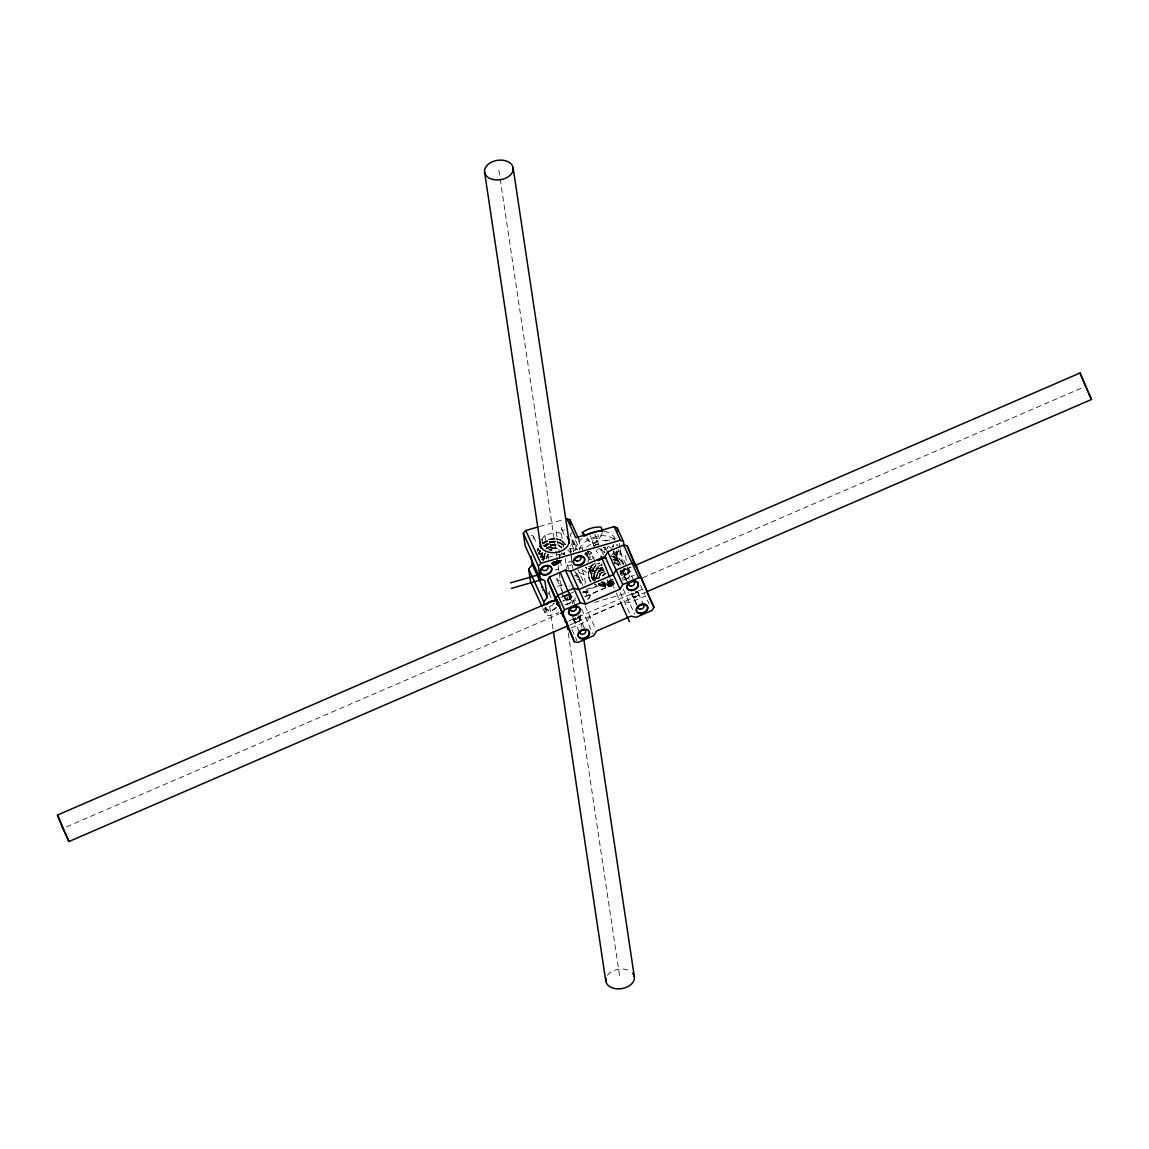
<?xml version="1.0" encoding="UTF-8"?>
<svg xmlns="http://www.w3.org/2000/svg" width="1149" height="1149" viewBox="0 0 1149 1149"><rect width="100%" height="100%" fill="white"/><g stroke="black" fill="none" stroke-linecap="round" stroke-linejoin="round"><path stroke-width="0.75" stroke-dasharray="5 3.75" d="M564.461 552.784L564.145 554.048M540.906 557.05L542.113 552.827M620.647 574.543A13.63 10.126 -24.6 0 0 620.561 570.163A13.774 10.226 -24.6 0 1 620.647 574.629L621.638 571.039M564.331 553.732L564.346 553.445M621.552 571.699L620.747 574.471A15.44 11.433 -24.6 0 0 621.724 570.191A15.296 11.318 -24.6 0 1 620.719 574.629L620.747 574.112M620.589 574.715L620.79 573.696M569.775 599.649L569.76 598.572M628.058 574.414L628.058 573.452M577.574 618.65L577.617 617.846M599.275 576.999L599.132 577.444A9.767 7.354 -24.7 0 1 603.685 569.961M596.762 575.635L598.873 570.924L602.765 567.218M594.378 573.811L595.168 571.671M591.994 571.987L592.625 570.22M592.41 570.809L592.166 571.541L593.056 569.301L592.697 570.091M541.308 555.01L542.069 552.913A10.6 7.684 -21 0 0 543.52 559.965M635.828 593.516L635.9 592.64M548.317 554.479A7.282 5.285 -19.1 0 0 546.335 558.787L548.288 554.278M541.481 554.507L541.725 553.516L542.644 559.678M597.523 573.566L597.882 572.662L597.107 574.615M594.55 573.236L597.437 567.721L602.291 563.786M537.172 549.61L537.517 548.777M539.14 552.497L539.929 550.515M543.836 556.331L545.301 553.1M599.433 576.554L601.028 573.179L604.345 570.005M599.275 578.622A14.793 10.657 -24.7 0 1 591.318 565.768L590.327 570.22L591.003 573.322L586.952 564.475M594.765 572.662L595.57 570.651M586.292 538.666L589.38 541.739L592.022 539.484A4.337 3.117 -24.7 0 1 596.518 538.192L599.606 538.78L602.852 531.24M546.68 556.992L548.446 554.45M591.318 565.768L588.432 573.236L589.394 579.34M586.995 555.829L588.676 552.87L590.543 556.963L586.363 564.374M602.794 576.066L605.279 573.236M541.423 540.102A14.434 9.81 -8.5 0 1 542.055 539.125L544.841 535.305L556.217 532.016L561.459 533.524A14.434 9.81 -8.5 0 1 564.461 534.745M567.549 597.308L567.304 597.796A4.51 2.873 6.4 0 0 567.62 598.945M571.886 532.49L570.062 534.658L577.358 549.682M622.011 579.01L624.438 576.109L623.404 569.229M569.358 594.579A3.102 2.241 -24.7 0 1 569.703 598.399L570.766 595.742M626.894 574.988L626.033 574.213A3.102 2.241 -24.7 0 1 623.39 571.441A3.102 2.241 -24.7 0 1 627.943 569.487A3.102 2.241 -24.7 0 1 627.986 573.193L628.805 572.461A3.605 2.6 -24.7 0 0 627.684 568.683M543.175 546.062L549.323 542.472L555.297 541.682M569.717 598.385L570.522 597.652A3.605 2.6 -24.7 0 0 570.177 594.177M628 573.193L629.02 570.478L633.803 580.877M603.383 554.565L601.013 549.308L603.886 547.24L605.135 549.969M613.379 583.146L606.758 585.056L602.047 582.27M542.874 542.615L548.633 539.743L552.037 549.366M613.149 579.627L607.448 582.27L601.746 582.945M614.844 583.06L610.363 585.186M548.992 549.639L551.348 548.533M613.121 583.189C611.354 586.335 596.274 584.525 602.392 585.128L600.597 584.697M556.662 561.804L555.384 562.421M556.303 562.881L553.976 563.8M557.05 563.398L556.073 563.872M612.302 582.715L608.812 584.051L609.659 585.846L607.045 579.469M554.55 563.57L556.848 562.565M573.624 591.922L560.899 597.423L572.303 592.611M619.713 571.987L630.844 567.189M621.236 571.455L630.772 567.333M562.708 601.028L567.491 598.959A3.102 2.241 -24.7 0 1 564.805 597.466A3.102 2.241 -24.7 0 1 566.759 594.593M568.295 597.006L568.913 597.221A4.51 2.959 -37.4 0 1 569.66 598.011L573.911 596.187M583.635 591.994L613.523 579.067M621.437 575.649L625.774 573.768A3.102 2.241 -24.7 0 1 623.246 571.125A3.102 2.241 -24.7 0 1 627.785 569.157A3.102 2.241 -24.7 0 1 627.871 572.863L632.036 571.053M608.826 584.037L614.112 581.739M565.811 604.805L575.548 600.597M585.301 596.388L614.959 583.563M622.902 580.13L634.033 575.319M584.812 596.848L614.342 584.094M66.47 826.878L558.859 614.026M642.837 577.717L1082.53 387.644M568.784 621.063L575.347 618.219A3.102 2.241 -24.7 0 0 575.046 621.753A3.102 2.241 -24.7 0 0 579.455 620.747A3.102 2.241 -24.7 0 0 578.837 617.43M578.378 616.912L633.63 593.028M636.919 591.606L635.727 592.123A3.102 2.241 -24.7 0 1 638.269 594.722A3.102 2.241 -24.7 0 1 633.817 596.776A3.102 2.241 -24.7 0 1 633.472 593.171M637.508 591.347L643.483 588.776M569.531 625.142L645.451 592.309M571.197 627.957L587.096 621.078L589.882 616.467L624.324 601.588L629.48 602.751L645.379 595.886L649.084 603.972M555.039 561.689L553.574 562.278M551.463 563.498L554.077 562.938M582.945 591.994L587.412 591.721L589.925 594.105A5.989 4.309 -24.7 0 1 586.694 600.281M573.566 551.563A21.659 15.598 -24.7 0 1 573.322 550.658L582.543 547.585L582.744 550.242M539.499 526.544L563.513 519.607M559.836 556.116L558.989 554.292L547.628 557.581L548.245 561.775M552.339 562.651L560.453 560.31L561.746 568.913M555.197 569.947L558.629 568.956M557.567 586.292L562.45 584.884M586.32 589.322L613.509 581.466M542.73 608.123L545.588 614.356L548.648 615.663L558.816 612.733M594.392 602.449L628.273 592.654M582.916 592.094L586.162 592.855L583.39 586.823M549.366 539.527L550.098 539.341M553.516 563.254L554.364 562.996L554.206 565.322M554.651 565.236A9.939 7.196 -20.9 0 0 559.678 562.622A9.853 7.095 -24.7 0 1 554.694 565.193L553.717 562.378L554.033 564.59L552.884 564.848M605.121 541.064L614.456 538.766L615.031 540.044M552.252 548.26L559.419 548.849M607.361 584.396L608.08 584.238M551.391 545.186L555.542 544.784L559.98 545.99M550.831 539.183L551.563 539.053M606.643 584.525L604.475 584.769M625.932 574.083L623.332 572.949L628.101 583.333M567.692 594.622A3.102 2.241 -24.7 0 0 564.92 597.48A3.102 2.241 -24.7 0 0 567.663 599.275L566.543 599.376A3.605 2.6 -24.7 0 1 564.303 597.48A3.605 2.6 -24.7 0 1 566.084 594.536M552.296 538.953L553.028 538.881M625.946 574.083L624.826 574.184A3.605 2.6 -24.7 0 1 622.614 571.699A3.605 2.6 -24.7 0 1 625.774 568.741M567.663 599.275L565.078 598.212L567.793 604.115M553.761 538.838L554.479 538.824M602.363 584.755L601.3 584.525M587.326 556.662L590.543 556.963M556.576 538.982L557.911 539.226M605.279 586.191L604.058 585.918M556.935 541.94L561.157 543.477L563.9 545.876A14.607 10.571 -22.1 0 0 549.825 542.357M610.952 556.044L619.167 558.759L623.605 563.9M612.158 556.346L615.017 557.078M598.931 584.123L600.941 584.582L598.313 583.922M634.636 594.033L633.975 593.573M576.281 619.21L576.195 619.167A3.102 2.241 -24.7 0 1 572.949 617.573M602.493 585.258L604.403 586.004L603.484 585.717M558.543 539.398L559.692 539.771M559.175 539.585L560.87 540.245M616.194 559.879L616.783 560.123A16.531 11.907 -24.7 0 1 621.365 564.418M602.78 585.416L603.57 585.746M579.527 572.69L584.109 574.644L585.53 584.08M568.568 600.166L567.764 599.433M594.88 579.915L595.297 577.545C590.959 578.995 592.582 577.071 594.435 580.159M601.013 549.308L606.974 553.775M562.866 541.725L562.22 541.165L563.283 542.127M553.33 563.915L553.057 561.775L554.033 564.59M575.635 618.693L576.195 619.167A3.102 2.241 -24.7 0 0 578.895 616.209M594.306 581.451L592.913 579.685L593.66 580.647M564.159 542.759L565.078 544.166M542.472 555.024L544.367 559.089A8.933 6.492 -20.2 0 1 545.473 552.956M542.012 554.062L542.759 555.613M640.51 585.272L644.675 594.363M628.876 570.163L627.627 567.434A3.102 2.241 -24.7 0 1 625.832 570.636A3.102 2.241 -24.7 0 1 622.083 570.177M620.13 552.123L626.392 565.782M643.914 605.466L638.399 593.473L636.905 596.661L634.55 597.221L632.869 596.259L637.695 606.773L632.711 595.929L636.158 603.426M615.232 554.249L620.13 564.949M613.365 551.103L617.975 561.143L613.293 556.762A14.793 10.657 -24.7 0 1 618.607 565.351M624.438 576.109L626.521 580.662M624.654 577.358L626.061 580.417M607.333 547.197L607.577 547.714A4.337 3.117 -24.7 0 1 607.606 548.619M623.218 589.107L634.679 614.083M597.724 534.687L599.606 538.78M594.651 534.084L596.518 538.192M620.158 592.482L630.27 614.528M590.256 535.649L592.022 539.484M616.309 592.999L620.704 602.564M592.496 542.443L594.564 546.953M587.498 537.646L589.38 541.739M595.11 561.444L590.931 552.339M586.593 554.306L588.661 558.816M585.674 553.086L586.967 555.901M575.548 540.447L579.929 549.998M571.9 544.784L574.816 551.147M573.322 550.658L573.681 551.419M581.925 569.875L584.109 574.644M561.646 529.272L564.432 535.319M571.642 552.094L570.191 548.906L570.723 552.195M577.229 568.109L584.539 584.037M574.802 570.996L581.38 585.329M566.988 564.906L569.071 569.43M585.013 605.853L595.828 629.422M581.523 608.941L593.028 634.018M569.258 592.453L575.52 606.083M578.694 615.562L585.631 630.672M568.654 594.521L572.619 603.168M556.949 579.441L563.211 593.099M563.642 595.096L564.906 597.825M574.328 620.934L572.978 617.832M579.254 631.634L574.457 621.178L576.295 622.456L578.162 622.097L577.315 622.356L579.599 621.063L580.144 618.722M571.943 629.566L577.143 640.898M545.071 607.864L548.648 615.663M622.011 570.062L623.189 572.619M632.611 595.728L631.447 593.171A3.102 2.241 -24.7 0 0 634.435 594.062L634.535 594.004A3.102 2.241 -24.7 0 0 637.12 591.692M605.652 548.087L607.706 552.554M596.834 540.49L598.888 544.956M582.701 585.315L576.051 571.843M571.283 600.439A2.671 1.925 -24.7 0 1 568.224 603.57A2.671 1.925 -24.7 0 1 566.974 600.482A2.671 1.925 -24.7 0 1 571.283 600.439L572.676 603.498M533.567 536.612L537.028 544.138M548.978 593.143L551.879 599.448M542.974 560.037L541.754 553.646M546.048 608.553L545.66 607.534A5.989 4.309 -24.7 0 0 549.926 610.291A5.989 4.309 -24.7 0 0 555.786 607.548M610.263 578.579L614.198 588.216M569.258 594.421L572.532 602.449M541.71 553.445L542.788 560.655M625.544 555.34L626.578 562.22M627.613 569.114L629.149 579.441M619.541 543.405L620.316 548.576M620.575 550.299L623.146 567.505M578.78 539.025L580.188 548.461M570.823 552.87L571.728 558.989M580.116 614.959L581.983 627.383M569.818 548.001L570.435 552.094M571.139 556.82L572.145 563.527M572.389 565.207L572.891 568.554M561.459 533.524L563.656 548.188M565.207 558.471L566.744 568.769M556.217 532.016L559.319 552.669M558.989 554.292L559.62 558.486M498.867 170.052L499.93 177.147M500.188 178.914L556.59 555.297M556.848 557.035L558.945 571.01M559.204 572.719L561.861 590.471M562.12 592.238L563.455 601.114M568.238 633.042L620.058 978.948M544.841 535.305L547.427 552.525M547.685 554.235L548.461 559.405M542.055 539.125L543.032 545.646M545.014 558.945L544.253 553.804A14.434 9.81 -8.5 0 0 542.745 560.123M549.71 606.773L553.157 629.839M544.655 608.08L545.588 614.356M614.456 538.766A21.659 15.598 -24.7 0 1 614.485 539.628M613.695 544.339A21.659 15.598 -24.7 0 1 612.388 547.312M604.202 531.413A21.659 15.598 -24.7 0 1 615.778 540.087M616.338 544.626A21.659 15.598 -24.7 0 1 616.252 545.545M614.255 551.405A21.659 15.598 -24.7 0 1 611.527 555.254M600.065 562.996A21.659 15.598 -24.7 0 1 591.505 564.748M575.118 549.725A21.659 15.598 -24.7 0 1 581.911 538.493M618.406 549.509A21.659 15.598 -24.7 0 1 613.954 559.405M601.918 567.62A21.659 15.598 -24.7 0 1 584.827 567.821M579.211 548.892A21.659 15.598 -24.7 0 1 614.945 540.001M594.651 545.761A2.384 1.709 -24.7 0 1 598.169 544.339M589.767 551.52A2.384 1.709 -24.7 0 1 590.816 553.703A2.384 1.709 -24.7 0 1 587.757 555.139A2.384 1.709 -24.7 0 1 586.722 552.942M587.455 552.123A2.384 1.709 -24.7 0 1 588.834 551.52M591.735 559.348A2.384 1.709 -24.7 0 1 588.575 558.357A2.384 1.709 -24.7 0 1 591.663 556.044A2.384 1.709 -24.7 0 1 592.539 558.759M603.225 547.341A2.384 1.709 -24.7 0 1 605.753 548.748A2.384 1.709 -24.7 0 1 602.88 550.917A2.384 1.709 -24.7 0 1 601.444 548.691M603.699 552.985A2.384 1.709 -24.7 0 1 604.69 552.152M620.115 549.71A21.659 15.598 -24.7 0 1 616.036 563.958M604.015 572.173A21.659 15.598 -24.7 0 1 581.538 568.367M586.579 547.154A21.659 15.598 -24.7 0 1 609.114 540.648M617.027 544.554A21.659 15.598 -24.7 0 1 618.09 545.732M597.537 549.366A2.384 1.709 -24.7 0 1 601.056 549.71A2.384 1.709 -24.7 0 1 598.514 552.41A2.384 1.709 -24.7 0 1 596.877 550.055M624.166 569.014A18.772 13.515 -24.7 0 1 621.796 575.189M613.279 582.773A18.772 13.515 -24.7 0 1 595.11 584.439M590.902 581.509A18.772 13.515 -24.7 0 1 593.056 564.245M613.049 556.734A18.772 13.515 -24.7 0 1 623.663 564.116M624.453 568.453A18.772 13.515 -24.7 0 1 622.011 575.649M613.48 583.232A18.772 13.515 -24.7 0 1 594.349 584.439M591.117 581.968A18.772 13.515 -24.7 0 1 595.139 562.953M613.264 557.193A18.772 13.515 -24.7 0 1 623.878 564.576M542.357 555.944A3.102 2.241 -24.7 0 1 541.466 557.265M538.608 553.847A3.102 2.241 -24.7 0 1 542.113 554.292L540.791 551.477A3.102 2.241 -24.7 0 1 539.944 554.737M575.85 597.81A14.434 9.81 -8.5 0 1 565.48 604.575M554.536 603.972A14.434 9.81 -8.5 0 1 553.358 603.455M548.59 593.99A14.434 9.81 -8.5 0 1 549.897 591.52M569.315 585.918A14.434 9.81 -8.5 0 1 569.961 586.105M616.812 551.965A17.68 12.74 -24.7 0 1 614.5 562.278M603.656 570.306A17.68 12.74 -24.7 0 1 585.301 567.204M585.114 555.01A17.68 12.74 -24.7 0 1 588.144 551.06M612.072 546.105A17.68 12.74 -24.7 0 1 613.264 546.881M616.395 551.06A17.68 12.74 -24.7 0 1 614.945 560.008M603.239 569.401A17.68 12.74 -24.7 0 1 585.76 567.261M584.683 554.105A17.68 12.74 -24.7 0 1 585.545 552.741M593.344 546.048A17.68 12.74 -24.7 0 1 600.984 543.549M612.834 545.962A17.68 12.74 -24.7 0 1 613.868 546.838M607.821 546.278A14.793 10.657 -24.7 0 1 613.279 557.811M588.848 566.285A14.793 10.657 -24.7 0 0 603.412 567.103A11.361 7.871 -24.8 0 0 597.48 578.794M586.694 555.484A14.793 10.657 -24.7 0 1 589.38 551.606M556.461 607.376A5.989 4.309 -24.7 0 1 550.127 610.737A5.989 4.309 -24.7 0 1 545.789 607.419M553.43 603.311A3.102 2.241 -24.7 0 1 551.807 605.638A3.102 2.241 -24.7 0 1 548.791 606.083M583.189 591.893A5.989 4.309 -24.7 0 1 589.796 593.861A5.989 4.309 -24.7 0 1 586.091 600.022M583.003 592.496A5.989 4.309 -24.7 0 1 589.882 594.033M583.074 592.037A3.102 2.241 -24.7 0 1 586.292 593.128A3.102 2.241 -24.7 0 1 584.568 596.216M542.5 559.936A12.266 8.89 -21.5 0 1 541.538 559.261M539.987 550.27A12.266 8.89 -21.5 0 0 539.039 554.349A13.774 9.881 -27.3 0 1 540.461 550.759M543.822 545.847A12.266 8.89 -21.5 0 1 549.423 543.132M549.222 541.782A13.099 9.364 -27.6 0 1 562.766 547.197M561.818 552.827A13.099 9.364 -27.6 0 1 559.778 555.814M551.635 563.383A15.296 10.959 -27 0 0 552.683 563.082A15.44 11.073 -27 0 1 551.563 563.326M537.488 550.5A15.296 10.959 -27 0 1 538.421 548.82M543.132 543.922A15.296 10.959 -27 0 1 549.093 540.92M564.26 554.493A16.129 11.662 -22.4 0 0 564.762 553.588A14.607 10.571 -22.1 0 1 564.461 554.493M558.055 560.525A16.129 11.662 -22.4 0 1 552.899 562.838M565.035 544.396A16.129 11.662 -22.4 0 0 548.906 539.613A16.201 11.533 -22.6 0 1 565.193 544.425M564.734 553.818A14.463 10.456 -22.1 0 1 564.518 554.364A12.725 9.206 -21.8 0 0 564.561 552.942A12.883 9.307 -21.8 0 1 564.418 554.436M559.606 560.41A14.463 10.456 -22.1 0 1 552.77 563.671M549.911 542.644A14.463 10.456 -22.1 0 1 563.541 545.718M537.56 549.753A15.44 11.073 -27 0 1 538.22 548.619M543.276 543.477A15.44 11.073 -27 0 1 549.007 540.648M559.319 560.525A14.607 10.571 -22.1 0 1 552.712 563.613M564.777 553.43A16.201 11.533 -22.6 0 1 564.26 554.335M545.818 548.317A10.6 7.684 -21 0 1 550.443 546.163M551.261 547.829A9.767 6.966 -28.6 0 1 559.046 548.475M562.206 552.999A11.361 8.215 -21.5 0 1 561.947 553.861M550.256 544.971A11.361 8.215 -21.5 0 1 561.516 548.102M553.344 563.685A13.63 9.767 -27.3 0 1 552.08 564.044M539.154 554.263A13.63 9.767 -27.3 0 1 540.36 551.448M544.597 546.795A13.63 9.767 -27.3 0 1 550.112 543.951M560.741 560.439A12.725 9.206 -21.8 0 1 553.43 564.303M550.946 545.804A12.725 9.206 -21.8 0 1 561.717 547.297M553.287 563.628A13.774 9.881 -27.3 0 1 551.692 564.058M544.698 546.364A13.774 9.881 -27.3 0 1 550.026 543.664M560.525 560.54A12.883 9.307 -21.8 0 1 553.373 564.26M550.859 545.531A12.883 9.307 -21.8 0 1 562.033 547.254M553.976 564.202A11.95 8.546 -20.4 0 1 552.87 564.446A12.108 8.661 -20.4 0 0 553.919 564.145M540.992 557.337A11.95 8.546 -20.4 0 1 542.558 552.942M547.01 548.892A11.95 8.546 -20.4 0 1 551.161 547.183M553.66 562.076A8.933 6.492 -20.2 0 1 552.856 562.263M548.849 550.213A8.933 6.492 -20.2 0 1 551.463 549.193M540.762 557.308A12.108 8.661 -20.4 0 1 542.199 552.985M546.464 548.892A12.108 8.661 -20.4 0 1 551.075 546.895M558.069 560.181A8.1 5.774 -29.5 0 1 553.761 562.737M563.441 552.956A11.131 8.057 -21.4 0 1 563.771 554.665M561.689 560.209A11.131 8.057 -21.4 0 1 554.077 564.891M551.951 548.705A11.131 8.057 -21.4 0 1 559.075 548.877M554.651 564.92A10.298 7.368 -28.1 0 1 552.971 565.351A10.456 7.483 -28.1 0 0 554.594 564.863M543.692 560.066A10.298 7.368 -28.1 0 1 546.22 553.818M550.874 550.486A10.298 7.368 -28.1 0 1 552.152 549.998M543.491 560.138A10.456 7.483 -28.1 0 1 546.192 553.43M550.112 550.529A10.456 7.483 -28.1 0 1 552.051 549.725M561.444 560.138A9.221 6.635 -24.7 0 1 559.434 562.45M561.559 553.516A9.221 6.635 -24.7 0 1 562.091 554.364M554.306 562.694A7.282 5.285 -19.1 0 1 551.707 562.981M564.374 552.928A15.842 11.404 -24.7 0 1 563.527 554.407M548.59 539.542A15.842 11.404 -24.7 0 1 564.863 544.468M557.811 560.195A16.531 11.907 -24.7 0 1 553.014 562.464M567.678 550.055A14.434 9.81 -8.5 0 1 570.206 552.669M564.374 530.12A2.671 1.925 -24.7 0 1 561.531 528.626A2.671 1.925 -24.7 0 1 564.518 526.113M531.025 535.721A2.671 1.925 -24.7 0 1 533.495 536.454A2.671 1.925 -24.7 0 1 532.892 538.809M571.628 564.374A2.671 1.925 -24.7 0 1 567.778 565.681A2.671 1.925 -24.7 0 1 567.764 562.608A2.671 1.925 -24.7 0 1 571.613 562.335M571.584 539.829A2.671 1.925 -24.7 0 1 572.906 541.323A2.671 1.925 -24.7 0 1 571.613 543.333M571.699 541.251A3.102 2.241 -24.7 0 1 574.069 543.635A3.102 2.241 -24.7 0 1 570.263 546.062M571.584 544.31A3.102 2.241 -24.7 0 1 575.146 544.87A3.102 2.241 -24.7 0 1 574.04 548.03A3.102 2.241 -24.7 0 1 570.177 548.346M574.428 575.965A2.671 1.925 -24.7 0 1 577.861 575.965A2.671 1.925 -24.7 0 1 577.114 578.852M575.979 577.1A3.102 2.241 -24.7 0 1 579.426 578.191A3.102 2.241 -24.7 0 1 577.272 581.394M577.344 579.785A3.102 2.241 -24.7 0 1 580.647 580.834A3.102 2.241 -24.7 0 1 578.866 583.965M539.757 550.098A2.671 1.925 -24.7 0 1 538.565 552.913M537.114 549.423A2.671 1.925 -24.7 0 1 538.536 549.323M537.086 551.247A3.102 2.241 -24.7 0 1 540.087 550.974M636.905 591.749A3.605 2.6 -24.7 0 1 638.499 595.196A3.605 2.6 -24.7 0 1 633.602 597.164A3.605 2.6 -24.7 0 1 632.697 593.43M633.774 593.602A5.874 4.553 -28.4 0 1 632.625 593.674M578.837 616.984A3.605 2.6 -24.7 0 1 580.13 620.532A3.605 2.6 -24.7 0 1 575.247 622.341A3.605 2.6 -24.7 0 1 574.399 618.636M575.491 618.794A5.874 4.553 -28.4 0 1 574.342 618.866M628.503 572.346A5.874 3.533 -27.6 0 1 627.742 573.006M635.842 592.453A3.102 2.241 -24.7 0 1 638.399 595.081A3.102 2.241 -24.7 0 1 633.846 597.049A3.102 2.241 -24.7 0 1 633.803 593.329M577.559 617.645A3.102 2.241 -24.7 0 1 580.101 620.288A3.102 2.241 -24.7 0 1 575.563 622.255A3.102 2.241 -24.7 0 1 575.52 618.535M570.22 597.537A5.874 3.533 -27.6 0 1 569.459 598.212M567.62 599.563A5.874 4.05 -21.1 0 1 566.457 599.62M625.903 574.356A5.874 4.05 -21.1 0 1 624.74 574.414M636.46 591.62A5.874 4.093 -21.1 0 1 635.67 592.295M613.049 579.34A12.266 8.503 -24.6 0 1 601.674 582.141A10.6 7.296 -24.6 0 0 613.006 580.274M595.541 577.459A12.266 8.503 -24.6 0 0 596.187 578.852A12.883 8.962 -24.8 0 1 603.383 568.08M595.053 577.674A13.099 9.752 -24.7 0 1 601.53 563.786M614.758 562.651A13.099 9.752 -24.7 0 1 618.478 565.969M598.615 584.295A15.296 11.318 -24.6 0 0 613.451 582.414A15.44 11.433 -24.6 0 1 598.773 584.353M593.588 580.374A15.296 11.318 -24.6 0 1 592.755 578.651M592.266 578.866A16.129 11.303 -24.7 0 1 599.376 563.269M613.078 559.865A16.129 11.303 -24.7 0 1 621.078 564.432M593.372 580.288A15.44 11.433 -24.6 0 1 592.539 578.55M592.152 578.723A16.201 11.404 -25.9 0 1 598.959 563.297M613.078 559.549A16.201 11.404 -25.9 0 1 616.525 560.425M613.566 583.261A13.63 10.126 -24.6 0 1 598.787 584.166M595.297 580.274A13.63 10.126 -24.6 0 1 595.125 579.814M594.636 580.03A14.463 10.097 -24.7 0 1 601.918 565.466M614.413 563.154A14.463 10.097 -24.7 0 1 619.684 566.026M613.552 583.189A13.774 10.226 -24.6 0 1 598.615 584.109M595.081 580.173A13.774 10.226 -24.6 0 1 594.909 579.714M594.421 579.929A14.607 10.212 -24.7 0 1 602.076 565.035M614.413 562.866A14.607 10.212 -24.7 0 1 619.9 565.969M596.446 578.837A12.725 8.847 -24.8 0 1 603.512 568.338M602.406 575.793A8.1 6.162 -24.6 0 1 605.164 572.82M598.6 578.823A11.289 7.813 -24.8 0 1 604.877 570.794M603.096 575.936A9.221 6.635 -24.7 0 1 606.069 573.365M612.963 581.222A8.933 6.09 -24.7 0 1 601.703 581.94M612.92 582.17A7.282 4.898 -24.7 0 1 602.923 581.667M600.281 583.146A10.298 7.713 -24.5 0 0 614.873 584.252A10.456 7.828 -24.5 0 1 600.166 583.218M592.324 577.746A15.842 11.404 -24.7 0 1 598.428 563.125M613.121 559.29A15.842 11.404 -24.7 0 1 616.309 560.195M570.048 594.651A3.102 2.241 -24.7 0 1 569.574 598.069M635.368 591.778A4.51 2.873 6.4 0 1 635.598 592.152M617.674 551.175A2.671 1.925 -24.7 0 1 620.029 553.502A2.671 1.925 -24.7 0 1 615.835 554.953A2.671 1.925 -24.7 0 1 616.783 551.491M560.123 580.173A2.671 1.925 -24.7 0 1 556.834 578.895A2.671 1.925 -24.7 0 1 560.109 576.31M624.309 568.755A2.671 1.925 -24.7 0 1 623.404 568.913M625.645 573.796A4.51 2.93 -7.3 0 1 625.631 572.791M627.21 572.001A4.51 2.944 -51.3 0 1 627.771 572.934M568.999 594.622A3.102 2.241 -24.7 0 1 564.403 595.929M575.434 618.162A4.51 2.944 -51.3 0 1 575.276 617.544M607.404 975.314A14.434 9.81 -8.5 0 1 630.815 971.566M600.123 584.554L599.089 584.123L600.123 584.554M594.062 543.319A2.384 1.709 -24.7 0 0 596.877 540.576A2.384 1.709 -24.7 0 0 593.071 540.518A2.384 1.709 -24.7 0 0 594.062 543.319M598.83 583.333A12.108 8.287 -25.8 0 0 614.399 582.715A11.95 8.187 -25.8 0 1 598.859 583.232M626.521 578.378A2.671 1.925 -24.7 0 0 629.566 575.247A2.671 1.925 -24.7 0 0 625.257 575.29A2.671 1.925 -24.7 0 0 626.521 578.378"/><path stroke-width="1.5" d="M635.541 565.279L1080.089 372.98L1080.39 373.942M557.437 604.159L547.613 580.073L549.481 577.013L565.38 570.134L570.536 571.312L604.977 556.418L607.764 551.807L623.663 544.942L627.095 545.718L653.925 607.376L652.058 610.449L636.158 617.315L631.016 616.151L596.575 631.031L593.774 635.641L577.875 642.506L574.443 641.731L567.764 627.167M574.443 641.731L562.651 612.848L564.518 609.774L580.417 602.895L585.573 604.072L620 589.178L622.801 584.568L638.7 577.703L642.133 578.478M544.181 604.934L543.707 601.789L547.355 597.451L544.841 580.69L540.245 578.737L525.222 545.976L523.326 533.395L525.768 530.508L537.775 527.046M542.012 606.557L530.551 581.595L528.669 569.028L532.317 564.69L531.068 556.303M540.245 578.737L538.364 566.17L540.806 563.269L620.417 540.26L623.476 541.567L624.252 546.737M567.879 625.846L68.911 841.556L63.008 828.688L57.45 815.058L556.418 599.361M559.132 602.579C555.484 603.282 555.197 592.209 558.673 606.011M560.497 613.322L563.8 611.886M566.127 622.212L566.988 621.839M646.93 591.678L1091.55 399.464L1080.117 372.98M623.476 541.567L617.214 527.908L614.155 526.615L575.721 537.718L566.945 518.616L570.005 519.908L578.78 539.025M510.587 582.845L539.757 574.414M511.42 588.389L542.299 579.455M602.622 530.737L600.97 527.147A21.659 15.598 -24.7 0 0 582.342 532.533L584.41 534.572M635.627 565.121L646.169 589.064M1091.464 399.378L1090.961 398.43M57.479 815.072L68.911 841.499M567.448 625.76L555.972 598.284L557.839 595.211L573.724 588.331L578.881 589.509L613.322 574.615L616.123 570.019L632.022 563.139L635.454 563.915L637.422 568.741M646.542 590.672L647.074 591.606L646.442 589.767M1090.76 398.028L1088.764 393.69M647.246 592.812L653.925 607.376M623.663 544.942L638.7 577.703M614.155 526.615L620.417 540.26M607.764 551.807L622.801 584.568M604.977 556.418L620 589.178M620.704 602.564L629.465 621.681M582.342 532.533L583.994 536.123M570.536 571.312L585.573 604.072M565.38 570.134L580.417 602.895M549.481 577.013L564.518 609.774M525.768 530.508L540.806 563.269M547.613 580.073L562.651 612.848M523.326 533.395L538.364 566.17M532.317 564.69L547.355 597.451M528.669 569.028L543.707 601.789M565.796 622.356L564.734 620.015M1087.658 391.206L1088.046 392.068M1087.27 390.315L1086.466 388.477M562.579 615.146L563.154 616.453M1086.049 387.543L1085.231 385.647M561.689 613.106L562.292 614.471M1084.828 384.7L1084.038 382.847M1083.651 381.942L1082.918 380.204M1082.573 379.371L1080.706 374.775M627.095 545.718L635.612 566.586M601.099 556.116L609.616 576.985M560.741 573.566L568.611 592.827M617.214 527.908L617.731 531.355M570.005 519.908L570.708 524.619M513.143 167.926L569.229 542.227M583.85 639.792L634.349 976.837M568.439 538.795L569.114 543.333M567.175 625.946L567.707 629.494M484.591 172.163L540.935 548.231M553.43 631.605L605.782 981.074M585.171 535.98A21.659 15.598 -24.7 0 1 602.852 531.24M598.141 560.195A18.772 13.515 -24.7 0 1 605.523 557.208M598.356 560.655A18.772 13.515 -24.7 0 1 605.738 557.667M567.118 536.827A14.434 9.81 -8.5 0 1 557.164 552.281A14.434 9.81 -8.5 0 1 540.59 542.113M559.965 605.063A14.434 9.81 -8.5 0 1 557.15 604.719M546.436 565.839A3.102 2.241 -24.7 0 1 547.168 569.487A3.102 2.241 -24.7 0 1 542.4 569.645A3.102 2.241 -24.7 0 1 544.999 565.883M556.734 603.11A5.989 4.309 -24.7 0 1 556.935 603.685M545.99 604.992A5.989 4.309 -24.7 0 1 554.536 601.272M547.283 603.886A5.989 4.309 -24.7 0 1 553.674 601.487M556.619 603.024A5.989 4.309 -24.7 0 1 557.064 603.843M540.044 546.694A15.296 10.959 -27 0 1 540.504 546.192M539.858 546.479A15.44 11.073 -27 0 1 540.332 545.976M541.696 587.369A3.102 2.241 -24.7 0 1 542.227 586.981M542.831 590.198A3.102 2.241 -24.7 0 1 543.348 589.796M632.596 973.146A14.434 9.81 -8.5 0 1 622.241 988.528A14.434 9.81 -8.5 0 1 606.011 978.072M544.454 574.658A5.989 4.309 -24.7 0 0 551.506 567.764A5.989 4.309 -24.7 0 0 541.926 567.606A5.989 4.309 -24.7 0 0 544.454 574.658M544.655 575.118A5.989 4.309 -24.7 0 0 551.721 568.224A5.989 4.309 -24.7 0 0 542.141 568.066A5.989 4.309 -24.7 0 0 544.655 575.118M577.401 565.136A5.989 4.309 -24.7 0 0 584.453 558.242A5.989 4.309 -24.7 0 0 574.873 558.084A5.989 4.309 -24.7 0 0 577.401 565.136M577.602 565.595A5.989 4.309 -24.7 0 0 584.669 558.701A5.989 4.309 -24.7 0 0 575.089 558.543A5.989 4.309 -24.7 0 0 577.602 565.595M577.286 561.085A3.102 2.241 -24.7 0 0 580.949 557.509A3.102 2.241 -24.7 0 0 575.994 557.423A3.102 2.241 -24.7 0 0 577.286 561.085M572.891 615.347A5.989 4.309 -24.7 0 0 579.714 608.324A5.989 4.309 -24.7 0 0 570.062 608.424A5.989 4.309 -24.7 0 0 572.891 615.347M573.092 615.807A5.989 4.309 -24.7 0 0 579.929 608.769A5.989 4.309 -24.7 0 0 570.263 608.884A5.989 4.309 -24.7 0 0 573.092 615.807M572.69 611.282A3.102 2.241 -24.7 0 0 576.238 607.649A3.102 2.241 -24.7 0 0 571.225 607.692A3.102 2.241 -24.7 0 0 572.69 611.282M582.313 638.456A5.989 4.309 -24.7 0 0 589.15 631.433A5.989 4.309 -24.7 0 0 579.498 631.533A5.989 4.309 -24.7 0 0 582.313 638.456M582.529 638.916A5.989 4.309 -24.7 0 0 589.365 631.893A5.989 4.309 -24.7 0 0 579.699 631.993A5.989 4.309 -24.7 0 0 582.529 638.916M582.126 634.392A3.102 2.241 -24.7 0 0 585.66 630.758A3.102 2.241 -24.7 0 0 580.662 630.815A3.102 2.241 -24.7 0 0 582.126 634.392M640.596 613.264A5.989 4.309 -24.7 0 0 647.433 606.241A5.989 4.309 -24.7 0 0 637.781 606.342A5.989 4.309 -24.7 0 0 640.596 613.264M640.812 613.71A5.989 4.309 -24.7 0 0 647.648 606.686A5.989 4.309 -24.7 0 0 637.982 606.787A5.989 4.309 -24.7 0 0 640.812 613.71M640.41 609.2A3.102 2.241 -24.7 0 0 643.957 605.566A3.102 2.241 -24.7 0 0 638.945 605.609A3.102 2.241 -24.7 0 0 640.41 609.2M631.174 590.155A5.989 4.309 -24.7 0 0 638.011 583.118A5.989 4.309 -24.7 0 0 628.345 583.232A5.989 4.309 -24.7 0 0 631.174 590.155M631.375 590.6A5.989 4.309 -24.7 0 0 638.212 583.577A5.989 4.309 -24.7 0 0 628.56 583.678A5.989 4.309 -24.7 0 0 631.375 590.6M630.973 586.091A3.102 2.241 -24.7 0 0 634.521 582.442A3.102 2.241 -24.7 0 0 629.508 582.5A3.102 2.241 -24.7 0 0 630.973 586.091M492.72 179.445A14.434 9.81 -8.5 0 0 513.172 168.113A14.434 9.81 -8.5 0 0 490.709 162.584A14.434 9.81 -8.5 0 0 492.72 179.445"/></g></svg>
